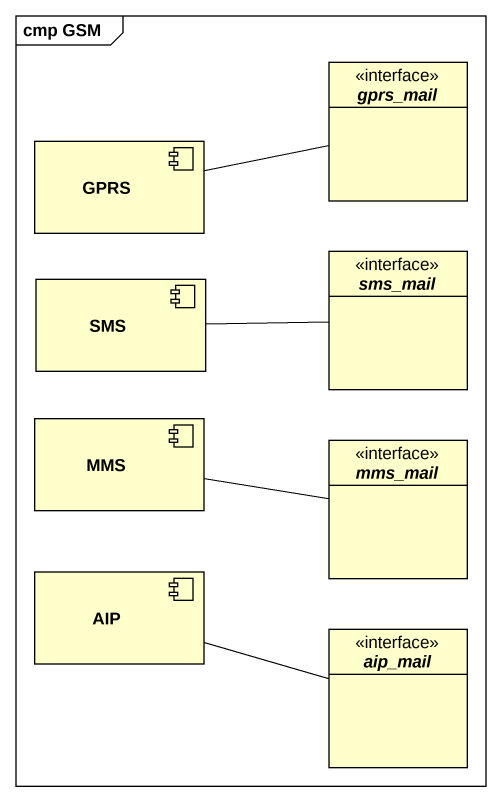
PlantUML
@startuml
mainframe cmp GSM
allowmixing
hide circle
hide empty members
interface gprs_mail <<interface>>
component GPRS
interface sms_mail <<interface>>
component SMS
component MMS
interface mms_mail <<interface>>
component AIP
interface aip_mail <<interface>>
GPRS -right- gprs_mail
SMS -right- sms_mail
MMS -right- mms_mail
AIP -right- aip_mail
@enduml
